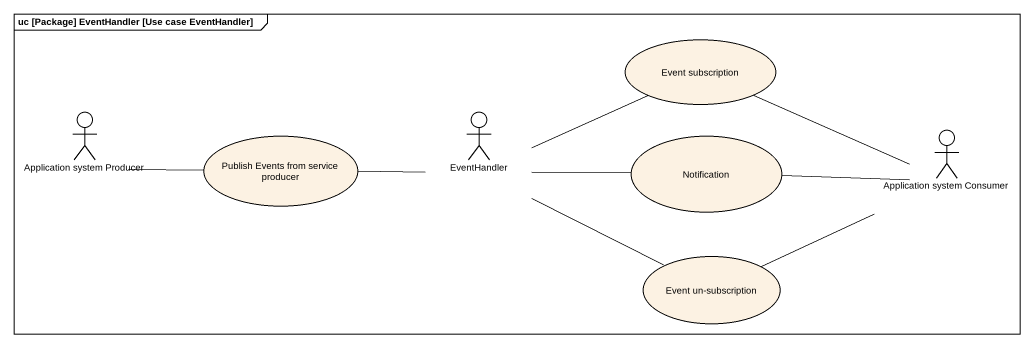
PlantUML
@startuml
mainframe uc [Package] EventHandler [Use case EventHandler]
usecase "Event subscription" as Event_subscription
actor "Application system Producer" as Application_system_Producer
usecase "Publish Events from service producer" as Publish_Events_from_service
actor EventHandler
usecase Notification
actor "Application system Consumer" as Application_system_Consumer
usecase "Event un-subscription" as Event_un_subscription
Event_subscription -left- EventHandler
Application_system_Producer -right- Publish_Events_from_service
Publish_Events_from_service -right- EventHandler
EventHandler -right- Notification
Notification -right- Application_system_Consumer
Application_system_Consumer -left- Event_subscription
Application_system_Consumer -left- Event_un_subscription
Event_un_subscription -left- EventHandler
@enduml
